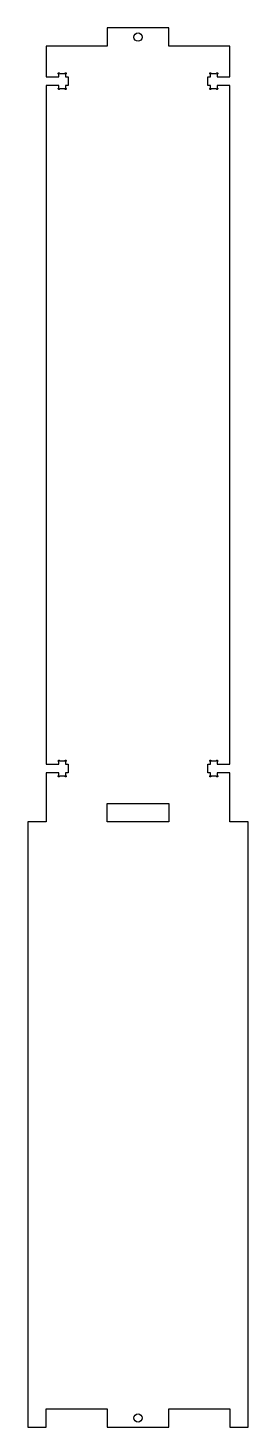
# Model space of a CAD drawing. Header units: millimetres. Extents: x -75 to 7, y -246 to 274.
import ezdxf

# ---------------------------------------------------------------- set-up
doc = ezdxf.new("R2010")
doc.units = ezdxf.units.MM

msp = doc.modelspace()

# ---------------------------------------------------------------- linework, layer by layer
msp.add_lwpolyline([(-63.66, -3.15), (-68.44, -3.15), (-68.44, -21.33), (-75.16, -21.33), (-75.16, -246.32), (-68.44, -246.32), (-68.44, -239.6), (-45.63, -239.6), (-45.63, -246.32), (-22.81, -246.32), (-22.81, -239.6), (0, -239.6), (0, -246.32), (6.72, -246.32), (6.72, -21.33), (0, -21.33), (0, -3.15), (-4.78, -3.15), (-4.78, -4.18, -2.414214), (-5.03, -4.43), (-7.03, -4.43, -2.414214), (-7.28, -4.18), (-7.28, -3.15), (-8.28, -3.15), (-8.28, 0), (-7.28, 0), (-7.28, 1.02, -2.414214), (-7.03, 1.27), (-5.03, 1.27, -2.414214), (-4.78, 1.02), (-4.78, 0), (0, 0), (0, 252.35), (-4.78, 252.35), (-4.78, 251.32, -2.414214), (-5.03, 251.07), (-7.03, 251.07, -2.414214), (-7.28, 251.32), (-7.28, 252.35), (-8.28, 252.35), (-8.28, 255.5), (-7.28, 255.5), (-7.28, 256.52, -2.414214), (-7.03, 256.77), (-5.03, 256.77, -2.414214), (-4.78, 256.52), (-4.78, 255.5), (0, 255.5), (0, 266.95), (-22.81, 266.95), (-22.81, 273.67), (-45.63, 273.67), (-45.63, 266.95), (-68.44, 266.95), (-68.44, 255.5), (-63.66, 255.5), (-63.66, 256.52, -2.414214), (-63.41, 256.77), (-61.41, 256.77, -2.414214), (-61.16, 256.52), (-61.16, 255.5), (-60.16, 255.5), (-60.16, 252.35), (-61.16, 252.35), (-61.16, 251.32, -2.414214), (-61.41, 251.07), (-63.41, 251.07, -2.414214), (-63.66, 251.32), (-63.66, 252.35), (-68.44, 252.35), (-68.44, 0), (-63.66, 0), (-63.66, 1.02, -2.414214), (-63.41, 1.27), (-61.41, 1.27, -2.414214), (-61.16, 1.02), (-61.16, 0), (-60.16, 0), (-60.16, -3.15), (-61.16, -3.15), (-61.16, -4.18, -2.414214), (-61.41, -4.43), (-63.41, -4.43, -2.414214), (-63.66, -4.18)], format="xyb", close=True)
msp.add_lwpolyline([(-22.81, -21.33), (-45.63, -21.33), (-45.63, -14.61), (-22.81, -14.61)], close=True)
for centre in [(-34.22, 270.31), (-34.22, -242.97)]:
    msp.add_circle(centre, 1.57)

doc.saveas('drawing.dxf')
